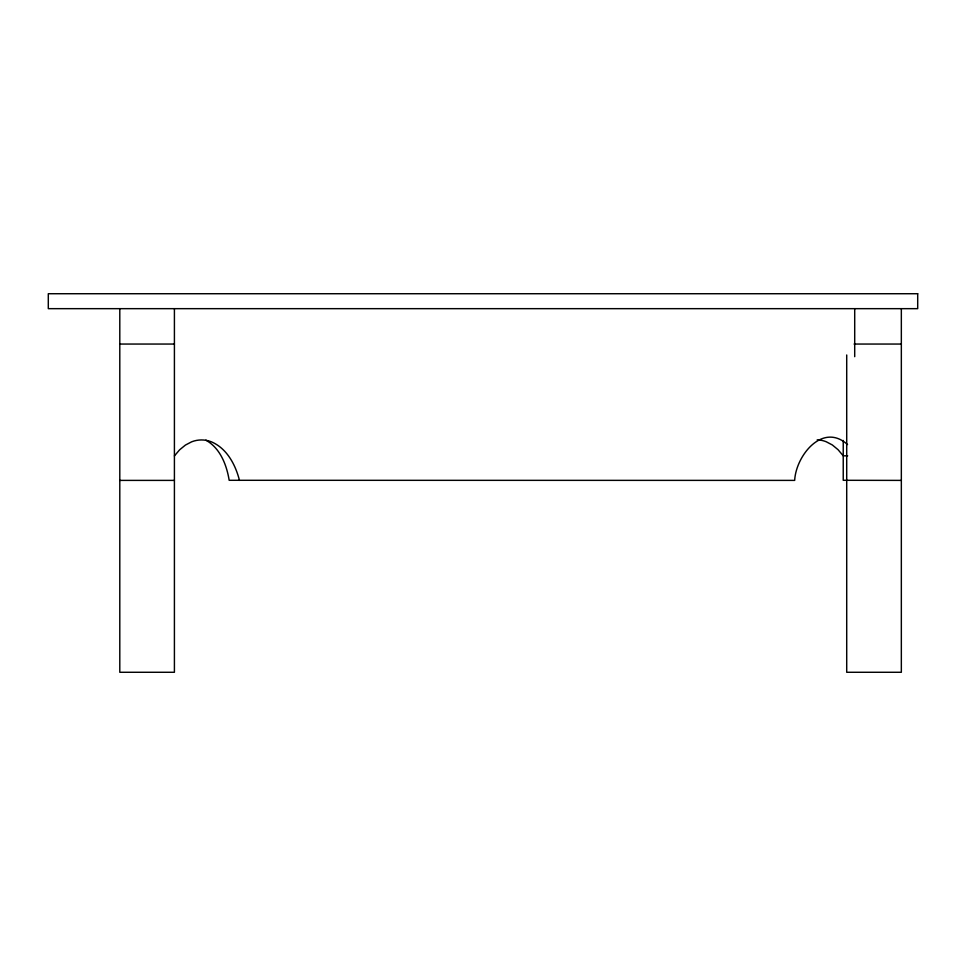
<?xml version="1.0" encoding="UTF-8"?>
<svg xmlns="http://www.w3.org/2000/svg" width="966" height="966" viewBox="0 0 966 966"><rect width="100%" height="100%" fill="white"/><g stroke="black" fill="none" stroke-linecap="round" stroke-linejoin="round"><path stroke-width="1.45" d="M174.411 455.928L179.628 449.806L185.424 445.072L191.63 441.824A26.939 26.939 0 0 1 211.143 441.728C226.865 448.26 235.463 464.682 239.471 480.392M119.796 344.053L174.411 344.053M854.101 344.053L901.338 344.053M847.665 455.819L843.233 455.819L838.077 449.709L832.342 444.964L826.184 441.728A26.42 26.42 0 0 0 817.188 439.856M119.796 480.392L174.411 480.392M901.338 480.392L843.233 480.295L843.233 440.436M205.855 440.146C220.2 448.127 226.648 464.863 229.171 480.295L794.68 480.392C795.887 455.795 822.621 421.973 847.532 444.565M901.338 308.758L901.338 672.276L846.711 672.276L846.711 354.981M854.705 308.758L854.705 356.683M174.411 308.758L174.411 672.276L119.796 672.276L119.796 308.758M917.7 293.724L48.3 293.724L48.3 308.661L917.7 308.661L917.7 293.724"/></g></svg>
